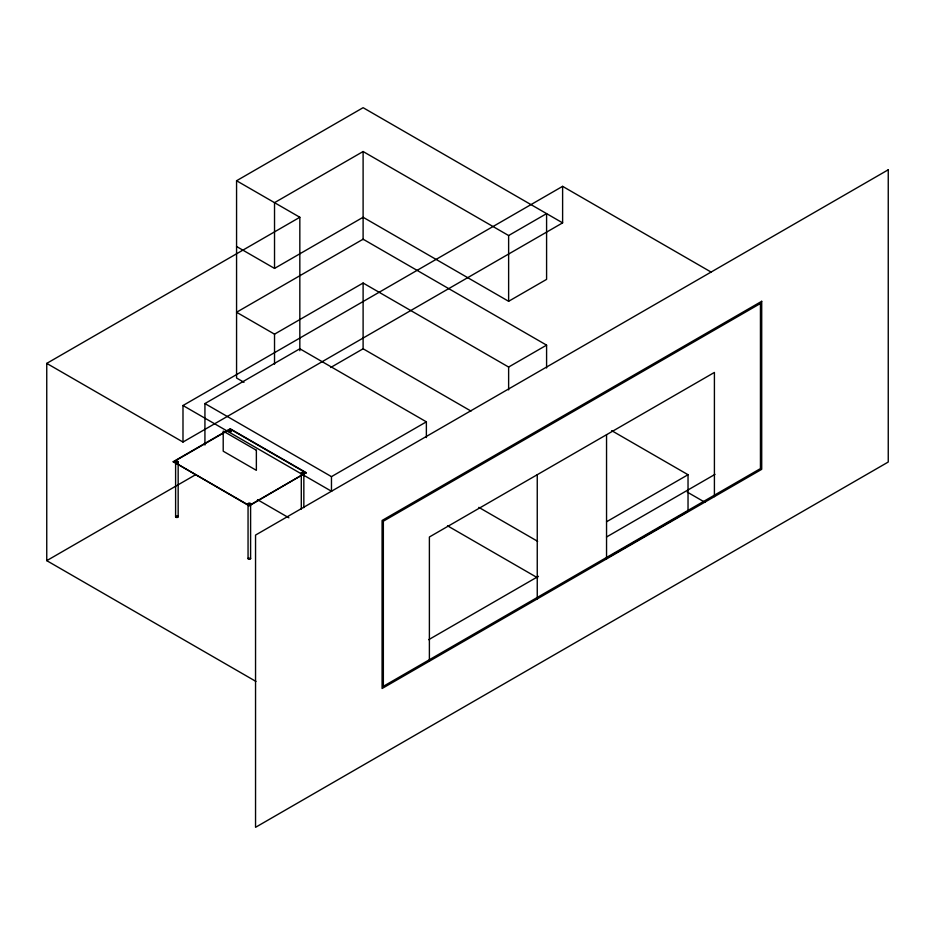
<?xml version="1.0" encoding="UTF-8"?>
<svg xmlns="http://www.w3.org/2000/svg" width="935" height="935" viewBox="0 0 935 935"><rect width="100%" height="100%" fill="white"/><g stroke="black" fill="none" stroke-linecap="round" stroke-linejoin="round"><path stroke-width="1.4" d="M244 382.298L236.567 378.009L236.567 180.747L363.107 107.689L562.613 222.869L562.613 186.345L711.301 272.19M274.528 268.415L363.107 217.271L508.628 301.292L546.589 279.378L546.589 213.624L508.628 235.538L363.107 151.528L274.528 202.661L274.528 268.415L236.567 246.501M255.968 681.44L46.75 560.649L46.75 363.388L299.831 217.271L299.831 350.718M546.589 345.132L363.107 239.196L236.567 312.255L274.528 334.169L363.107 283.024L508.628 367.046L546.589 345.132L546.589 368.004M46.75 363.388L182.991 442.045L182.991 405.521L562.613 186.345M204.929 445.025L204.929 403.569L299.831 348.778L426.372 421.837L426.372 437.568M182.991 442.045L562.613 222.869M330.663 367.513L363.107 348.778L470.995 411.073M173.291 461.656L230.232 428.779L306.154 472.619L249.213 505.858L173.291 461.656L249.213 505.496L306.154 472.619M173.291 462.019L230.232 429.142L306.154 472.981M46.75 560.649L195.321 474.875M204.929 403.569L331.469 476.628L426.372 421.837M606.558 521.765L688.031 474.723L688.031 511.258L606.558 558.3M428.686 639.68L538.408 576.334M606.511 537.006L714.983 474.384M236.567 180.747L299.831 217.271M611.689 430.649L688.031 474.723M687.237 492.079L704.896 502.282M478.825 507.366L537.648 541.318M447.538 525.821L537.648 577.853M182.991 405.521L331.68 491.366M257.546 499.711L288.868 517.791M714.41 496.637L714.41 372.434L429.387 536.994L429.387 661.185M606.546 434.705L606.546 558.908M537.251 474.723L537.251 598.914M508.628 235.538L508.628 301.292M508.628 367.046L508.628 389.918M363.107 151.528L363.107 239.676M363.107 283.024L363.107 348.778M331.469 476.628L331.469 490.922M303.84 473.04A1.274 0.736 0 0 1 301.923 473.683A1.274 0.736 0 0 1 301.923 472.409A1.274 0.736 0 0 1 303.84 473.04L303.84 507.647M301.292 473.04L301.292 509.096M274.528 334.169L274.528 364.183M250.603 503.778A1.274 0.736 0 0 1 248.687 504.421A1.274 0.736 0 0 1 248.687 503.147A1.274 0.736 0 0 1 250.603 503.778L250.603 558.581M248.055 503.778L248.055 558.581M178.164 461.96L178.164 516.751M175.605 461.96L175.605 516.751M177.147 516.026A1.274 0.736 0 0 1 178.012 517.102A1.274 0.736 0 0 1 175.99 517.277A1.274 0.736 0 0 1 176.271 516.108M250.148 558.008A1.274 0.736 0 0 1 250.171 559.13A1.274 0.736 0 0 1 248.254 558.966A1.274 0.736 0 0 1 248.815 557.903M888.25 169.784L255.547 535.077L255.547 827.311L888.25 462.019L888.25 169.784M761.709 301.292L382.088 520.468L382.088 688.499L761.709 469.323L761.709 301.292M760.447 303.478L383.35 521.192L383.35 686.313L760.447 468.599L760.447 303.478M256.365 450.249L223.208 431.105L223.208 451.196L256.365 470.34L256.365 450.249M176.142 462.556A1.274 0.736 0 0 0 178.153 462.03A1.274 0.736 0 0 0 176.364 461.282A1.274 0.736 0 0 0 176.142 462.556M229.484 431.853A1.274 0.736 0 0 0 231.401 431.222A1.274 0.736 0 0 0 229.484 430.579A1.274 0.736 0 0 0 229.484 431.853"/></g></svg>
